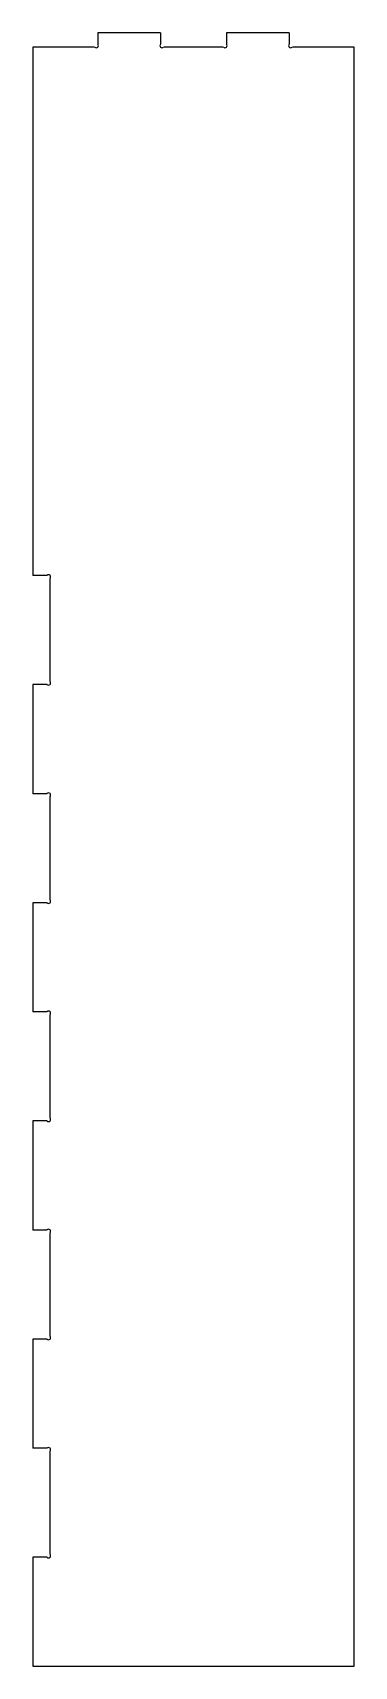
# Model space of a CAD drawing. Extents: x -0.1 to 2.1, y -5.5 to 5.8.
import ezdxf

# ---------------------------------------------------------------- set-up
doc = ezdxf.new("R2010")
doc.units = 0
doc.header["$MEASUREMENT"] = 0
doc.layers.add('VISIBLE', color=7, linetype='CONTINUOUS')

msp = doc.modelspace()

# ---------------------------------------------------------------- linework, layer by layer
at = {"layer": 'VISIBLE'}
for p, q in [((0.308, 5.65), (-0.12, 5.65)), ((-0.12, 5.65), (-0.12, 1.995)), ((0.764, 5.75), (0.329, 5.75)), ((0.329, 5.75), (0.329, 5.671)), ((0.764, 5.75), (0.764, 5.671)), ((1.197, 5.65), (0.785, 5.65)), ((1.653, 5.75), (1.218, 5.75)), ((1.218, 5.75), (1.218, 5.671)), ((1.653, 5.75), (1.653, 5.671)), ((2.102, 5.65), (1.674, 5.65)), ((2.102, -5.55), (2.102, 5.65)), ((-0.021, 1.995), (-0.12, 1.995)), ((0, 1.262), (0, 1.974)), ((-0.021, 1.241), (-0.12, 1.241)), ((-0.12, 1.241), (-0.12, 0.486)), ((-0.021, 0.486), (-0.12, 0.486)), ((0, -0.247), (0, 0.465)), ((-0.021, -0.268), (-0.12, -0.268)), ((-0.12, -0.268), (-0.12, -1.023)), ((-0.021, -1.023), (-0.12, -1.023)), ((0, -1.756), (0, -1.044)), ((-0.021, -1.777), (-0.12, -1.777)), ((-0.12, -1.777), (-0.12, -2.532)), ((-0.021, -2.532), (-0.12, -2.532)), ((0, -3.265), (0, -2.553)), ((-0.021, -3.286), (-0.12, -3.286)), ((-0.12, -3.286), (-0.12, -4.041)), ((-0.021, -4.041), (-0.12, -4.041)), ((0, -4.774), (0, -4.062)), ((-0.021, -4.795), (-0.12, -4.795)), ((-0.12, -4.795), (-0.12, -5.55)), ((-0.12, -5.55), (2.102, -5.55))]:
    msp.add_line(p, q, dxfattribs=at)
for centre, start, end in [((0.319, 5.661), 225, 45), ((0.774, 5.661), 135, 315), ((1.208, 5.661), 225, 45), ((1.663, 5.661), 135, 315), ((-0.011, 1.985), 315, 135), ((-0.011, 1.252), 225, 45), ((-0.011, 0.476), 315, 135), ((-0.011, -0.258), 225, 45), ((-0.011, -1.033), 315, 135), ((-0.011, -1.767), 225, 45), ((-0.011, -2.542), 315, 135), ((-0.011, -3.276), 225, 45), ((-0.011, -4.052), 315, 135), ((-0.011, -4.785), 225, 45)]:
    msp.add_arc(centre, 0.015, start, end, dxfattribs=at)

doc.saveas('drawing.dxf')
